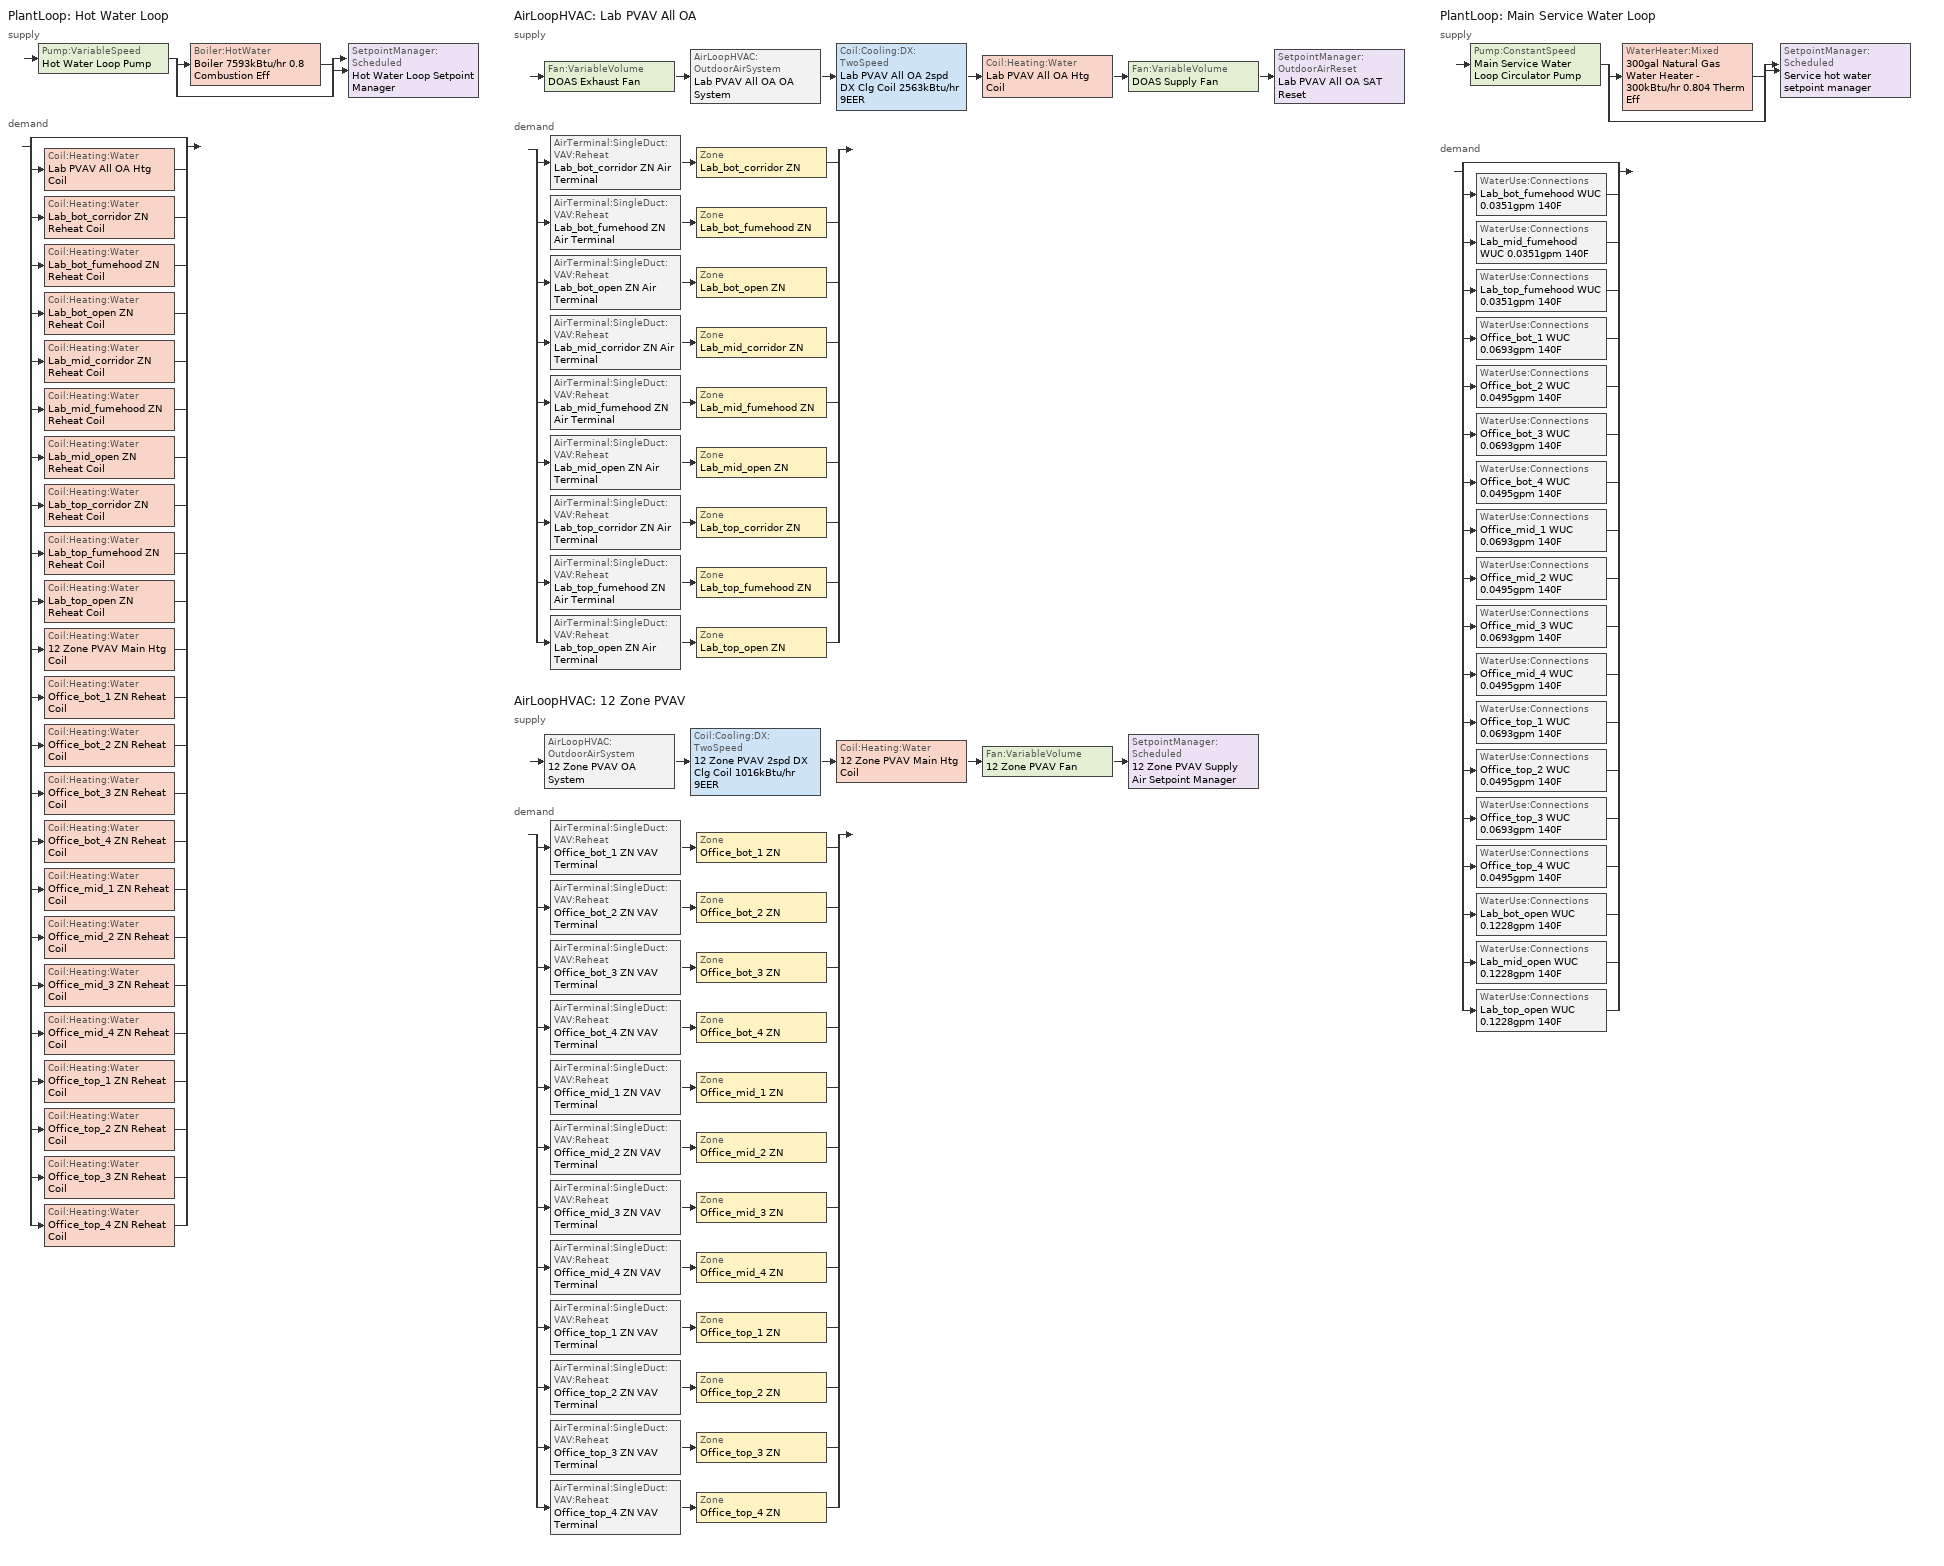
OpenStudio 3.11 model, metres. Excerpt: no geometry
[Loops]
PlantLoop 'Hot Water Loop'
 supply: Pump:VariableSpeed 'Hot Water Loop Pump' > split
  | Boiler:HotWater 'Boiler 7593kBtu/hr 0.8 Combustion Eff'
  | bypass
  join > SetpointManager:Scheduled 'Hot Water Loop Setpoint Manager'
 demand: split
  | bypass
  | Coil:Heating:Water 'Lab PVAV All OA Htg Coil'
  | Coil:Heating:Water 'Lab_bot_corridor ZN Reheat Coil'
  | Coil:Heating:Water 'Lab_bot_fumehood ZN Reheat Coil'
  | Coil:Heating:Water 'Lab_bot_open ZN Reheat Coil'
  | Coil:Heating:Water 'Lab_mid_corridor ZN Reheat Coil'
  | Coil:Heating:Water 'Lab_mid_fumehood ZN Reheat Coil'
  | Coil:Heating:Water 'Lab_mid_open ZN Reheat Coil'
  | Coil:Heating:Water 'Lab_top_corridor ZN Reheat Coil'
  | Coil:Heating:Water 'Lab_top_fumehood ZN Reheat Coil'
  | Coil:Heating:Water 'Lab_top_open ZN Reheat Coil'
  | Coil:Heating:Water '12 Zone PVAV Main Htg Coil'
  | Coil:Heating:Water 'Office_bot_1 ZN Reheat Coil'
  | Coil:Heating:Water 'Office_bot_2 ZN Reheat Coil'
  | Coil:Heating:Water 'Office_bot_3 ZN Reheat Coil'
  | Coil:Heating:Water 'Office_bot_4 ZN Reheat Coil'
  | Coil:Heating:Water 'Office_mid_1 ZN Reheat Coil'
  | Coil:Heating:Water 'Office_mid_2 ZN Reheat Coil'
  | Coil:Heating:Water 'Office_mid_3 ZN Reheat Coil'
  | Coil:Heating:Water 'Office_mid_4 ZN Reheat Coil'
  | Coil:Heating:Water 'Office_top_1 ZN Reheat Coil'
  | Coil:Heating:Water 'Office_top_2 ZN Reheat Coil'
  | Coil:Heating:Water 'Office_top_3 ZN Reheat Coil'
  | Coil:Heating:Water 'Office_top_4 ZN Reheat Coil'
AirLoopHVAC 'Lab PVAV All OA'
 supply: Fan:VariableVolume 'DOAS Exhaust Fan' > AirLoopHVAC:OutdoorAirSystem 'Lab PVAV All OA OA System' > Coil:Cooling:DX:TwoSpeed 'Lab PVAV All OA 2spd DX Clg Coil 2563kBtu/hr 9EER' > Coil:Heating:Water 'Lab PVAV All OA Htg Coil' > Fan:VariableVolume 'DOAS Supply Fan' > SetpointManager:OutdoorAirReset 'Lab PVAV All OA SAT Reset'
 demand: split
  | AirTerminal:SingleDuct:VAV:Reheat 'Lab_bot_corridor ZN Air Terminal' > Zone 'Lab_bot_corridor ZN'
  | AirTerminal:SingleDuct:VAV:Reheat 'Lab_bot_fumehood ZN Air Terminal' > Zone 'Lab_bot_fumehood ZN'
  | AirTerminal:SingleDuct:VAV:Reheat 'Lab_bot_open ZN Air Terminal' > Zone 'Lab_bot_open ZN'
  | AirTerminal:SingleDuct:VAV:Reheat 'Lab_mid_corridor ZN Air Terminal' > Zone 'Lab_mid_corridor ZN'
  | AirTerminal:SingleDuct:VAV:Reheat 'Lab_mid_fumehood ZN Air Terminal' > Zone 'Lab_mid_fumehood ZN'
  | AirTerminal:SingleDuct:VAV:Reheat 'Lab_mid_open ZN Air Terminal' > Zone 'Lab_mid_open ZN'
  | AirTerminal:SingleDuct:VAV:Reheat 'Lab_top_corridor ZN Air Terminal' > Zone 'Lab_top_corridor ZN'
  | AirTerminal:SingleDuct:VAV:Reheat 'Lab_top_fumehood ZN Air Terminal' > Zone 'Lab_top_fumehood ZN'
  | AirTerminal:SingleDuct:VAV:Reheat 'Lab_top_open ZN Air Terminal' > Zone 'Lab_top_open ZN'
AirLoopHVAC '12 Zone PVAV'
 supply: AirLoopHVAC:OutdoorAirSystem '12 Zone PVAV OA System' > Coil:Cooling:DX:TwoSpeed '12 Zone PVAV 2spd DX Clg Coil 1016kBtu/hr 9EER' > Coil:Heating:Water '12 Zone PVAV Main Htg Coil' > Fan:VariableVolume '12 Zone PVAV Fan' > SetpointManager:Scheduled '12 Zone PVAV Supply Air Setpoint Manager'
 demand: split
  | AirTerminal:SingleDuct:VAV:Reheat 'Office_bot_1 ZN VAV Terminal' > Zone 'Office_bot_1 ZN'
  | AirTerminal:SingleDuct:VAV:Reheat 'Office_bot_2 ZN VAV Terminal' > Zone 'Office_bot_2 ZN'
  | AirTerminal:SingleDuct:VAV:Reheat 'Office_bot_3 ZN VAV Terminal' > Zone 'Office_bot_3 ZN'
  | AirTerminal:SingleDuct:VAV:Reheat 'Office_bot_4 ZN VAV Terminal' > Zone 'Office_bot_4 ZN'
  | AirTerminal:SingleDuct:VAV:Reheat 'Office_mid_1 ZN VAV Terminal' > Zone 'Office_mid_1 ZN'
  | AirTerminal:SingleDuct:VAV:Reheat 'Office_mid_2 ZN VAV Terminal' > Zone 'Office_mid_2 ZN'
  | AirTerminal:SingleDuct:VAV:Reheat 'Office_mid_3 ZN VAV Terminal' > Zone 'Office_mid_3 ZN'
  | AirTerminal:SingleDuct:VAV:Reheat 'Office_mid_4 ZN VAV Terminal' > Zone 'Office_mid_4 ZN'
  | AirTerminal:SingleDuct:VAV:Reheat 'Office_top_1 ZN VAV Terminal' > Zone 'Office_top_1 ZN'
  | AirTerminal:SingleDuct:VAV:Reheat 'Office_top_2 ZN VAV Terminal' > Zone 'Office_top_2 ZN'
  | AirTerminal:SingleDuct:VAV:Reheat 'Office_top_3 ZN VAV Terminal' > Zone 'Office_top_3 ZN'
  | AirTerminal:SingleDuct:VAV:Reheat 'Office_top_4 ZN VAV Terminal' > Zone 'Office_top_4 ZN'
PlantLoop 'Main Service Water Loop'
 supply: Pump:ConstantSpeed 'Main Service Water Loop Circulator Pump' > split
  | WaterHeater:Mixed '300gal Natural Gas Water Heater - 300kBtu/hr 0.804 Therm Eff'
  | bypass
  join > SetpointManager:Scheduled 'Service hot water setpoint manager'
 demand: split
  | bypass
  | WaterUse:Connections 'Lab_bot_fumehood WUC 0.0351gpm 140F'
  | WaterUse:Connections 'Lab_mid_fumehood WUC 0.0351gpm 140F'
  | WaterUse:Connections 'Lab_top_fumehood WUC 0.0351gpm 140F'
  | WaterUse:Connections 'Office_bot_1 WUC 0.0693gpm 140F'
  | WaterUse:Connections 'Office_bot_2 WUC 0.0495gpm 140F'
  | WaterUse:Connections 'Office_bot_3 WUC 0.0693gpm 140F'
  | WaterUse:Connections 'Office_bot_4 WUC 0.0495gpm 140F'
  | WaterUse:Connections 'Office_mid_1 WUC 0.0693gpm 140F'
  | WaterUse:Connections 'Office_mid_2 WUC 0.0495gpm 140F'
  | WaterUse:Connections 'Office_mid_3 WUC 0.0693gpm 140F'
  | WaterUse:Connections 'Office_mid_4 WUC 0.0495gpm 140F'
  | WaterUse:Connections 'Office_top_1 WUC 0.0693gpm 140F'
  | WaterUse:Connections 'Office_top_2 WUC 0.0495gpm 140F'
  | WaterUse:Connections 'Office_top_3 WUC 0.0693gpm 140F'
  | WaterUse:Connections 'Office_top_4 WUC 0.0495gpm 140F'
  | WaterUse:Connections 'Lab_bot_open WUC 0.1228gpm 140F'
  | WaterUse:Connections 'Lab_mid_open WUC 0.1228gpm 140F'
  | WaterUse:Connections 'Lab_top_open WUC 0.1228gpm 140F'
[Sizing:Zone] Zone Cooling Design Supply Air Temperature Input Method=SupplyAirTemperature; Zone Cooling Design Supply Air Temperature Difference {deltaC}=11.11; Zone Heating Design Supply Air Temperature Input Method=SupplyAirTemperature; Zone Heating Design Supply Air Temperature Difference {deltaC}=11.11; Zone Cooling Design Supply Air Humidity Ratio {kg-H2O/kg-air}=0.0085; Zone Heating Design Supply Air Humidity Ratio {kg-H2O/kg-air}=0.008; Cooling Design Air Flow Method=DesignDay; Heating Design Air Flow Method=DesignDay; Heating Maximum Air Flow Fraction=1; Zone Load Sizing Method=Sensible Load Only No Latent Load; Zone Latent Cooling Design Supply Air Humidity Ratio Input Method=HumidityRatioDifference; Zone Cooling Design Supply Air Humidity Ratio Difference {kgWater/kgDryAir}=0.005; Zone Latent Heating Design Supply Air Humidity Ratio Input Method=HumidityRatioDifference; Zone Humidification Design Supply Air Humidity Ratio Difference {kgWater/kgDryAir}=0.005; Design Minimum Zone Ventilation Efficiency=0.6; Sizing Option=Coincident; Heating Coil Sizing Method=None; Maximum Heating Capacity To Cooling Load Sizing Ratio {W/W}=1
Name | Zone Cooling Design Supply Air Temperature {C} | Zone Heating Design Supply Air Temperature {C} | Account for Dedicated Outdoor Air System | Dedicated Outdoor Air System Control Strategy | Dedicated Outdoor Air Low Setpoint Temperature for Design {C} | Dedicated Outdoor Air High Setpoint Temperature for Design {C}
Lab_bot_corridor ZN; Lab_bot_fumehood ZN; Lab_bot_open ZN; Lab_mid_corridor ZN; Lab_mid_fumehood ZN; Lab_mid_open ZN; Lab_top_corridor ZN; Lab_top_fumehood ZN; Lab_top_open ZN | 14 | 40 | Yes | ColdSupplyAir | 12.7778 | 15.5556
Office_bot_1 ZN; Office_bot_2 ZN; Office_bot_3 ZN; Office_bot_4 ZN; Office_mid_1 ZN; Office_mid_2 ZN; Office_mid_3 ZN; Office_mid_4 ZN; Office_top_1 ZN; Office_top_2 ZN; Office_top_3 ZN; Office_top_4 ZN | 12.7778 | 50 | No | NeutralSupplyAir | autosize | autosize
[Zone equipment]
Lab_bot_corridor ZN: Lab_bot_corridor ZN Air Terminal
Lab_bot_fumehood ZN: Lab_bot_fumehood ZN Air Terminal, Lab_bot_fumehood ZN Exhaust Fan
Lab_bot_open ZN: Lab_bot_open ZN Air Terminal
Lab_mid_corridor ZN: Lab_mid_corridor ZN Air Terminal
Lab_mid_fumehood ZN: Lab_mid_fumehood ZN Air Terminal, Lab_mid_fumehood ZN Exhaust Fan
Lab_mid_open ZN: Lab_mid_open ZN Air Terminal
Lab_top_corridor ZN: Lab_top_corridor ZN Air Terminal
Lab_top_fumehood ZN: Lab_top_fumehood ZN Air Terminal, Lab_top_fumehood ZN Exhaust Fan
Lab_top_open ZN: Lab_top_open ZN Air Terminal
Office_bot_1 ZN: Office_bot_1 ZN VAV Terminal
Office_bot_2 ZN: Office_bot_2 ZN VAV Terminal
Office_bot_3 ZN: Office_bot_3 ZN VAV Terminal
Office_bot_4 ZN: Office_bot_4 ZN VAV Terminal
Office_mid_1 ZN: Office_mid_1 ZN VAV Terminal
Office_mid_2 ZN: Office_mid_2 ZN VAV Terminal
Office_mid_3 ZN: Office_mid_3 ZN VAV Terminal
Office_mid_4 ZN: Office_mid_4 ZN VAV Terminal
Office_top_1 ZN: Office_top_1 ZN VAV Terminal
Office_top_2 ZN: Office_top_2 ZN VAV Terminal
Office_top_3 ZN: Office_top_3 ZN VAV Terminal
Office_top_4 ZN: Office_top_4 ZN VAV Terminal
[PlantLoop] Glycol Concentration=0; Plant Loop Volume {m3}=Autocalculate; Load Distribution Scheme=Optimal
Name | Fluid Type | Minimum Loop Temperature {C} | Maximum Loop Temperature {C}
Hot Water Loop | Water | 10
Main Service Water Loop |  | 51.6667 | 60
[Sizing:Plant] Loop Type=Heating; Sizing Option=NonCoincident; Zone Timesteps in Averaging Window=1; Coincident Sizing Factor Mode=None
Name | Design Loop Exit Temperature {C} | Loop Design Temperature Difference {deltaC}
Hot Water Loop | 82.2222 | 11.1111
Main Service Water Loop | 60 | 5
[SetpointManager:Scheduled] Control Variable=Temperature
Name | Schedule | Setpoint Node or NodeList
Hot Water Loop Setpoint Manager | Hot Water Loop Temp - 180F | Hot Water Loop Supply Outlet Node
12 Zone PVAV Supply Air Setpoint Manager | Supply Air Temp - 55.0F | 12 Zone PVAV Supply Outlet Node
Service hot water setpoint manager | Service Water Loop Temp - 140F | Main Service Water Loop Supply Outlet Node
[Pump:VariableSpeed]
Hot Water Loop Pump: Rated Pump Head {Pa}=179344; Motor Efficiency=0.91; Coefficient 1 of the Part Load Performance Curve=0; Coefficient 2 of the Part Load Performance Curve=3.2485; Coefficient 3 of the Part Load Performance Curve=-4.7443; Coefficient 4 of the Part Load Performance Curve=2.5294; Pump Control Type=Intermittent; Skin Loss Radiative Fraction=0.5; Design Power Sizing Method=PowerPerFlowPerPressure; Design Electric Power per Unit Flow Rate {W/(m3/s)}=348701.1; Design Shaft Power per Unit Flow Rate per Unit Head {W-s/m3-Pa}=1.28205; Design Minimum Flow Rate Fraction=0
[Boiler:HotWater]
Boiler 7593kBtu/hr 0.8 Combustion Eff: Fuel Type=NaturalGas; Nominal Thermal Efficiency=0.793; Efficiency Curve Temperature Evaluation Variable=LeavingBoiler; Normalized Boiler Efficiency Curve=Boiler with No Minimum Turndown; Minimum Part Load Ratio=0; Maximum Part Load Ratio=1.2; Optimum Part Load Ratio=1; Water Outlet Upper Temperature Limit {C}=95; Boiler Flow Mode=LeavingSetpointModulated; On Cycle Parasitic Electric Load {W}=0; Off Cycle Parasitic Fuel Load {W}=0; Sizing Factor=1
[AirLoopHVAC] Design Supply Air Flow Rate {m3/s}=autosize; Design Return Air Flow Fraction of Supply Air Flow=1
Name | Availability Schedule
Lab PVAV All OA | Lab_HVACOperationSchd
12 Zone PVAV | OfficeMedium HVACOperationSchd
[Sizing:System] Type of Load to Size On=Sensible; Preheat Design Humidity Ratio {kg-H2O/kg-Air}=0.008; Precool Design Humidity Ratio {kg-H2O/kg-Air}=0.008; Central Cooling Design Supply Air Temperature {C}=12.7778; Sizing Option=Coincident; Central Cooling Design Supply Air Humidity Ratio {kg-H2O/kg-Air}=0.0085; System Outdoor Air Method=ZoneSum; Zone Maximum Outdoor Air Fraction=1; Cooling Supply Air Flow Rate Per Floor Area {m3/s-m2}=0.00996765; Cooling Fraction of Autosized Cooling Supply Air Flow Rate=1; Cooling Supply Air Flow Rate Per Unit Cooling Capacity {m3/s-W}=3.94755e-05; Heating Supply Air Flow Rate Per Floor Area {m3/s-m2}=0.00996765; Heating Fraction of Autosized Heating Supply Air Flow Rate=1; Heating Fraction of Autosized Cooling Supply Air Flow Rate=1; Heating Supply Air Flow Rate Per Unit Heating Capacity {m3/s-W}=3.15882e-05; Cooling Design Capacity Method=CoolingDesignCapacity; Cooling Design Capacity {W}=autosize; Cooling Design Capacity Per Floor Area {W/m2}=234.7; Fraction of Autosized Cooling Design Capacity=1; Heating Design Capacity Method=HeatingDesignCapacity; Heating Design Capacity {W}=autosize; Heating Design Capacity Per Floor Area {W/m2}=157; Fraction of Autosized Heating Design Capacity=1; Central Cooling Capacity Control Method=OnOff; Occupant Diversity=autosize; Heating Coil Sizing Method=None; Maximum Heating Capacity To Cooling Capacity Sizing Ratio {W/W}=1
Name | Design Outdoor Air Flow Rate {m3/s} | Central Heating Maximum System Air Flow Ratio | Preheat Design Temperature {C} | Precool Design Temperature {C} | Central Heating Design Supply Air Temperature {C} | 100% Outdoor Air in Cooling | 100% Outdoor Air in Heating | Central Heating Design Supply Air Humidity Ratio {kg-H2O/kg-Air} | Cooling Design Air Flow Method | Heating Design Air Flow Method
Lab PVAV All OA | 46.0149 | 1 | 7 | 12.8 | 15.5556 | Yes | Yes
12 Zone PVAV | 3.71659 | 0.3 | 7.22222 | 12.7778 | 12.7778 | No | No | 0.008 | DesignDay | DesignDay
[Fan:VariableVolume] Availability Schedule=Always On Discrete; Pressure Rise {Pa}=1389.92; Maximum Flow Rate {m3/s}=Autosize; Fan Power Minimum Flow Rate Input Method=Fraction; Fan Power Minimum Flow Fraction=0.1; Fan Power Minimum Air Flow Rate {m3/s}=0; Motor In Airstream Fraction=1; Fan Power Coefficient 1=0.0407599; Fan Power Coefficient 2=0.088045; Fan Power Coefficient 3=-0.0729261; Fan Power Coefficient 4=0.94374; Fan Power Coefficient 5=0
Name | Fan Total Efficiency | Motor Efficiency
DOAS Supply Fan; DOAS Exhaust Fan | 0.61425 | 0.945
12 Zone PVAV Fan | 0.6045 | 0.93
[Coil:Heating:Water] Availability Schedule=Always On Discrete; Rated Inlet Water Temperature {C}=82.2222; Rated Outlet Water Temperature {C}=71.1111
Name | Rated Inlet Air Temperature {C} | Rated Outlet Air Temperature {C}
Lab PVAV All OA Htg Coil; Lab_bot_corridor ZN Reheat Coil; Lab_bot_fumehood ZN Reheat Coil; Lab_bot_open ZN Reheat Coil; Lab_mid_corridor ZN Reheat Coil; Lab_mid_fumehood ZN Reheat Coil; Lab_mid_open ZN Reheat Coil; Lab_top_corridor ZN Reheat Coil; Lab_top_fumehood ZN Reheat Coil; Lab_top_open ZN Reheat Coil | 16.6 | 32.2
12 Zone PVAV Main Htg Coil | 7.22222 | 12.7778
Office_bot_1 ZN Reheat Coil; Office_bot_2 ZN Reheat Coil; Office_bot_3 ZN Reheat Coil; Office_bot_4 ZN Reheat Coil; Office_mid_1 ZN Reheat Coil; Office_mid_2 ZN Reheat Coil; Office_mid_3 ZN Reheat Coil; Office_mid_4 ZN Reheat Coil; Office_top_1 ZN Reheat Coil; Office_top_2 ZN Reheat Coil; Office_top_3 ZN Reheat Coil; Office_top_4 ZN Reheat Coil | 12.7778 | 50
[Controller:WaterCoil] Action=Normal; Minimum Actuated Flow {m3/s}=0
Name | Water Coil | Controller Convergence Tolerance {deltaC}
Lab PVAV All OA Htg Coil Controller | Lab PVAV All OA Htg Coil | 0.0001
Lab_bot_corridor ZN Reheat Coil Controller | Lab_bot_corridor ZN Reheat Coil | 0.1
Lab_bot_fumehood ZN Reheat Coil Controller | Lab_bot_fumehood ZN Reheat Coil | 0.1
Lab_bot_open ZN Reheat Coil Controller | Lab_bot_open ZN Reheat Coil | 0.1
Lab_mid_corridor ZN Reheat Coil Controller | Lab_mid_corridor ZN Reheat Coil | 0.1
Lab_mid_fumehood ZN Reheat Coil Controller | Lab_mid_fumehood ZN Reheat Coil | 0.1
Lab_mid_open ZN Reheat Coil Controller | Lab_mid_open ZN Reheat Coil | 0.1
Lab_top_corridor ZN Reheat Coil Controller | Lab_top_corridor ZN Reheat Coil | 0.1
Lab_top_fumehood ZN Reheat Coil Controller | Lab_top_fumehood ZN Reheat Coil | 0.1
Lab_top_open ZN Reheat Coil Controller | Lab_top_open ZN Reheat Coil | 0.1
12 Zone PVAV Main Htg Coil Controller | 12 Zone PVAV Main Htg Coil | 0.1
Office_bot_1 ZN Reheat Coil Controller | Office_bot_1 ZN Reheat Coil | 0.1
Office_bot_2 ZN Reheat Coil Controller | Office_bot_2 ZN Reheat Coil | 0.1
Office_bot_3 ZN Reheat Coil Controller | Office_bot_3 ZN Reheat Coil | 0.1
Office_bot_4 ZN Reheat Coil Controller | Office_bot_4 ZN Reheat Coil | 0.1
Office_mid_1 ZN Reheat Coil Controller | Office_mid_1 ZN Reheat Coil | 0.1
Office_mid_2 ZN Reheat Coil Controller | Office_mid_2 ZN Reheat Coil | 0.1
Office_mid_3 ZN Reheat Coil Controller | Office_mid_3 ZN Reheat Coil | 0.1
Office_mid_4 ZN Reheat Coil Controller | Office_mid_4 ZN Reheat Coil | 0.1
Office_top_1 ZN Reheat Coil Controller | Office_top_1 ZN Reheat Coil | 0.1
Office_top_2 ZN Reheat Coil Controller | Office_top_2 ZN Reheat Coil | 0.1
Office_top_3 ZN Reheat Coil Controller | Office_top_3 ZN Reheat Coil | 0.1
Office_top_4 ZN Reheat Coil Controller | Office_top_4 ZN Reheat Coil | 0.1
[Coil:Cooling:DX:TwoSpeed] Availability Schedule=Always On Discrete; Rated High Speed Total Cooling Capacity {W}=Autosize; Rated High Speed Sensible Heat Ratio=Autosize; Rated High Speed COP {W/W}=3.13368; Rated High Speed Air Flow Rate {m3/s}=Autosize; Rated High Speed Evaporator Fan Power Per Volume Flow Rate 2017 {W/(m3/s)}=773.3; Rated High Speed Evaporator Fan Power Per Volume Flow Rate 2023 {W/(m3/s)}=934.4; Unit Internal Static Air Pressure {Pa}=773.3; Total Cooling Capacity Function of Temperature Curve=CoilClgDXQRatio_fTwbToadbSI; Total Cooling Capacity Function of Flow Fraction Curve=CoilClgDXSnglQRatio_fCFMRatio; Energy Input Ratio Function of Temperature Curve=CoilClgDXEIRRatio_fTwbToadbSI; Energy Input Ratio Function of Flow Fraction Curve=CoilClgDXSnglEIRRatio_fCFMRatio; Part Load Fraction Correlation Curve=CoilClgDXEIRRatio_fQFrac; Rated Low Speed Total Cooling Capacity {W}=Autosize; Rated Low Speed Sensible Heat Ratio=0.69; Rated Low Speed COP {W/W}=3.13368; Rated Low Speed Air Flow Rate {m3/s}=Autosize; Rated Low Speed Evaporator Fan Power Per Volume Flow Rate 2017 {W/(m3/s)}=773.3; Rated Low Speed Evaporator Fan Power Per Volume Flow Rate 2023 {W/(m3/s)}=934.4; Low Speed Total Cooling Capacity Function of Temperature Curve=CoilClgDXQRatio_fTwbToadbSI; Low Speed Energy Input Ratio Function of Temperature Curve=CoilClgDXEIRRatio_fTwbToadbSI; Condenser Type=AirCooled; Minimum Outdoor Dry-Bulb Temperature for Compressor Operation {C}=-25; High Speed Evaporative Condenser Effectiveness=0.9; High Speed Evaporative Condenser Air Flow Rate {m3/s}=Autosize; High Speed Evaporative Condenser Pump Rated Power Consumption {W}=Autosize; Low Speed Evaporative Condenser Effectiveness=0.9; Low Speed Evaporative Condenser Air Flow Rate {m3/s}=Autosize; Low Speed Evaporative Condenser Pump Rated Power Consumption {W}=Autosize; Basin Heater Capacity {W/K}=0; Basin Heater Setpoint Temperature {C}=2
Lab PVAV All OA 2spd DX Clg Coil 2563kBtu/hr 9EER; 12 Zone PVAV 2spd DX Clg Coil 1016kBtu/hr 9EER
[Controller:OutdoorAir] Minimum Outdoor Air Flow Rate {m3/s}=autosize; Maximum Outdoor Air Flow Rate {m3/s}=Autosize; Economizer Control Type=FixedDryBulb; Economizer Control Action Type=ModulateFlow; Economizer Maximum Limit Dry-Bulb Temperature {C}=21.1111; Lockout Type=LockoutWithCompressor; Minimum Limit Type=FixedMinimum; High Humidity Control=No; High Humidity Outdoor Air Flow Ratio=1; Control High Indoor Humidity Based on Outdoor Humidity Ratio=Yes; Heat Recovery Bypass Control Type=BypassWhenWithinEconomizerLimits; Economizer Operation Staging=InterlockedWithMechanicalCooling
Name | Minimum Outdoor Air Schedule | Minimum Fraction of Outdoor Air Schedule | Controller Mechanical Ventilation
Lab PVAV All OA Outdoor Air Controller | Lab_MinOA_MotorizedDamper_Sched | Always On Discrete | Lab PVAV All OA Mechanical Ventilation Controller
12 Zone PVAV OA Controller | OfficeMedium MinOA_MotorizedDamper_Sched |  | 12 Zone PVAV Mechanical Ventilation Controller
[Controller:MechanicalVentilation] Availability Schedule=Always On Discrete; System Outdoor Air Method=ZoneSum
Lab PVAV All OA Mechanical Ventilation Controller; 12 Zone PVAV Mechanical Ventilation Controller
[AirLoopHVAC:OutdoorAirSystem]
Name | Controller
Lab PVAV All OA OA System | Lab PVAV All OA Outdoor Air Controller
12 Zone PVAV OA System | 12 Zone PVAV OA Controller
[SetpointManager:OutdoorAirReset]
Lab PVAV All OA SAT Reset: Control Variable=Temperature; Setpoint at Outdoor Low Temperature {C}=15.5556; Outdoor Low Temperature {C}=12.7778; Setpoint at Outdoor High Temperature {C}=12.7778; Outdoor High Temperature {C}=21.1111; Setpoint Node or NodeList=Lab PVAV All OA Supply Outlet Node
[AirTerminal:SingleDuct:VAV:Reheat] Availability Schedule=Always On Discrete; Maximum Air Flow Rate {m3/s}=AutoSize; Zone Minimum Air Flow Input Method=Constant; Fixed Minimum Air Flow Rate {m3/s}=0; Maximum Hot Water or Steam Flow Rate {m3/s}=AutoSize; Minimum Hot Water or Steam Flow Rate {m3/s}=0; Convergence Tolerance=0.001; Damper Heating Action=Normal; Maximum Flow per Zone Floor Area During Reheat {m3/s-m2}=AutoSize; Maximum Flow Fraction During Reheat=AutoSize
Name | Constant Minimum Air Flow Fraction | Reheat Coil | Maximum Reheat Air Temperature {C} | Control For Outdoor Air
Lab_bot_corridor ZN Air Terminal | 1 | Lab_bot_corridor ZN Reheat Coil | 35 | Yes
Lab_bot_fumehood ZN Air Terminal | 1 | Lab_bot_fumehood ZN Reheat Coil | 35 | Yes
Lab_bot_open ZN Air Terminal | 1 | Lab_bot_open ZN Reheat Coil | 35 | Yes
Lab_mid_corridor ZN Air Terminal | 1 | Lab_mid_corridor ZN Reheat Coil | 35 | Yes
Lab_mid_fumehood ZN Air Terminal | 1 | Lab_mid_fumehood ZN Reheat Coil | 35 | Yes
Lab_mid_open ZN Air Terminal | 1 | Lab_mid_open ZN Reheat Coil | 35 | Yes
Lab_top_corridor ZN Air Terminal | 1 | Lab_top_corridor ZN Reheat Coil | 35 | Yes
Lab_top_fumehood ZN Air Terminal | 1 | Lab_top_fumehood ZN Reheat Coil | 35 | Yes
Lab_top_open ZN Air Terminal | 1 | Lab_top_open ZN Reheat Coil | 35 | Yes
Office_bot_1 ZN VAV Terminal | 0.341024 | Office_bot_1 ZN Reheat Coil | 50 | No
Office_bot_2 ZN VAV Terminal | 0.3 | Office_bot_2 ZN Reheat Coil | 50 | No
Office_bot_3 ZN VAV Terminal | 0.3 | Office_bot_3 ZN Reheat Coil | 50 | No
Office_bot_4 ZN VAV Terminal | 0.3 | Office_bot_4 ZN Reheat Coil | 50 | No
Office_mid_1 ZN VAV Terminal | 0.305334 | Office_mid_1 ZN Reheat Coil | 50 | No
Office_mid_2 ZN VAV Terminal | 0.3 | Office_mid_2 ZN Reheat Coil | 50 | No
Office_mid_3 ZN VAV Terminal | 0.3 | Office_mid_3 ZN Reheat Coil | 50 | No
Office_mid_4 ZN VAV Terminal | 0.3 | Office_mid_4 ZN Reheat Coil | 50 | No
Office_top_1 ZN VAV Terminal | 0.3 | Office_top_1 ZN Reheat Coil | 50 | No
Office_top_2 ZN VAV Terminal | 0.3 | Office_top_2 ZN Reheat Coil | 50 | No
Office_top_3 ZN VAV Terminal | 0.3 | Office_top_3 ZN Reheat Coil | 50 | No
Office_top_4 ZN VAV Terminal | 0.3 | Office_top_4 ZN Reheat Coil | 50 | No
[Fan:ZoneExhaust] Availability Schedule=Always On Discrete; Fan Total Efficiency=0.389162; Pressure Rise {Pa}=124.544; Maximum Flow Rate {m3/s}=3.53961; Flow Fraction Schedule=Lab_FumeHood_Sch; System Availability Manager Coupling Mode=Decoupled
Lab_top_fumehood ZN Exhaust Fan; Lab_mid_fumehood ZN Exhaust Fan; Lab_bot_fumehood ZN Exhaust Fan
[Pump:ConstantSpeed]
Main Service Water Loop Circulator Pump: Rated Flow Rate {m3/s}=autosize; Rated Pump Head {Pa}=29891; Rated Power Consumption {W}=autosize; Motor Efficiency=0.528571; Fraction of Motor Inefficiencies to Fluid Stream=0; Pump Control Type=Intermittent; Design Power Sizing Method=PowerPerFlowPerPressure; Design Electric Power per Unit Flow Rate {W/(m3/s)}=348701.1; Design Shaft Power per Unit Flow Rate per Unit Head {W-s/m3-Pa}=1.28205
[WaterHeater:Mixed]
300gal Natural Gas Water Heater - 300kBtu/hr 0.804 Therm Eff: Tank Volume {m3}=1.13562; Setpoint Temperature Schedule=Service Water Loop Temp - 140F; Deadband Temperature Difference {deltaC}=2; Maximum Temperature Limit {C}=60; Heater Control Type=Cycle; Heater Maximum Capacity {W}=87921.3; Heater Fuel Type=NaturalGas; Heater Thermal Efficiency=0.803984; Off Cycle Parasitic Fuel Consumption Rate {W}=2109.43; Off Cycle Parasitic Fuel Type=NaturalGas; Off Cycle Parasitic Heat Fraction to Tank=0; On Cycle Parasitic Fuel Consumption Rate {W}=2109.43; On Cycle Parasitic Fuel Type=NaturalGas; On Cycle Parasitic Heat Fraction to Tank=0; Ambient Temperature Indicator=Schedule; Ambient Temperature Schedule=Water Heater Ambient Temp Schedule 71.6F; Off Cycle Loss Coefficient to Ambient Temperature {W/K}=11.2595; On Cycle Loss Coefficient to Ambient Temperature {W/K}=11.2595; Use Side Effectiveness=1; Source Side Effectiveness=1; Use Side Design Flow Rate {m3/s}=autosize; Source Side Design Flow Rate {m3/s}=autosize; Indirect Water Heating Recovery Time {hr}=1.5; Source Side Flow Control Mode=IndirectHeatPrimarySetpoint
[WaterHeater:Sizing]
300gal Natural Gas Water Heater - 300kBtu/hr 0.804 Therm Eff: Design Mode=PeakDraw; Time Storage Can Meet Peak Draw {hr}=0.538503; Time for Tank Recovery {hr}=0.5; Nominal Tank Volume for Autosizing Plant Connections {m3}=1
[WaterUse:Equipment:Definition] Target Temperature Schedule=Mixed Water At Faucet Temp - 140F; Sensible Fraction Schedule=Fraction Sensible - 0.2; Latent Fraction Schedule=Fraction Latent - 0.05
Name | Peak Flow Rate {m3/s}
Lab_bot_fumehood 0.0351gpm 140F; Lab_mid_fumehood 0.0351gpm 140F; Lab_top_fumehood 0.0351gpm 140F | 2.21369e-06
Office_bot_1 0.0693gpm 140F; Office_bot_3 0.0693gpm 140F; Office_mid_1 0.0693gpm 140F; Office_mid_3 0.0693gpm 140F; Office_top_1 0.0693gpm 140F; Office_top_3 0.0693gpm 140F | 4.37489e-06
Office_bot_2 0.0495gpm 140F; Office_bot_4 0.0495gpm 140F; Office_mid_2 0.0495gpm 140F; Office_mid_4 0.0495gpm 140F; Office_top_2 0.0495gpm 140F; Office_top_4 0.0495gpm 140F | 3.12492e-06
Lab_bot_open 0.1228gpm 140F; Lab_mid_open 0.1228gpm 140F; Lab_top_open 0.1228gpm 140F | 7.74791e-06
[WaterUse:Equipment]
Name | Water Use Equipment Definition | Flow Rate Fraction Schedule
Lab_bot_fumehood Service Water Use 0.0351gpm 140F | Lab_bot_fumehood 0.0351gpm 140F | Lab_BLDG_SWH_SCH
Lab_mid_fumehood Service Water Use 0.0351gpm 140F | Lab_mid_fumehood 0.0351gpm 140F | Lab_BLDG_SWH_SCH
Lab_top_fumehood Service Water Use 0.0351gpm 140F | Lab_top_fumehood 0.0351gpm 140F | Lab_BLDG_SWH_SCH
Office_bot_1 Service Water Use 0.0693gpm 140F | Office_bot_1 0.0693gpm 140F | OfficeMedium BLDG_SWH_SCH
Office_bot_2 Service Water Use 0.0495gpm 140F | Office_bot_2 0.0495gpm 140F | OfficeMedium BLDG_SWH_SCH
Office_bot_3 Service Water Use 0.0693gpm 140F | Office_bot_3 0.0693gpm 140F | OfficeMedium BLDG_SWH_SCH
Office_bot_4 Service Water Use 0.0495gpm 140F | Office_bot_4 0.0495gpm 140F | OfficeMedium BLDG_SWH_SCH
Office_mid_1 Service Water Use 0.0693gpm 140F | Office_mid_1 0.0693gpm 140F | OfficeMedium BLDG_SWH_SCH
Office_mid_2 Service Water Use 0.0495gpm 140F | Office_mid_2 0.0495gpm 140F | OfficeMedium BLDG_SWH_SCH
Office_mid_3 Service Water Use 0.0693gpm 140F | Office_mid_3 0.0693gpm 140F | OfficeMedium BLDG_SWH_SCH
Office_mid_4 Service Water Use 0.0495gpm 140F | Office_mid_4 0.0495gpm 140F | OfficeMedium BLDG_SWH_SCH
Office_top_1 Service Water Use 0.0693gpm 140F | Office_top_1 0.0693gpm 140F | OfficeMedium BLDG_SWH_SCH
Office_top_2 Service Water Use 0.0495gpm 140F | Office_top_2 0.0495gpm 140F | OfficeMedium BLDG_SWH_SCH
Office_top_3 Service Water Use 0.0693gpm 140F | Office_top_3 0.0693gpm 140F | OfficeMedium BLDG_SWH_SCH
Office_top_4 Service Water Use 0.0495gpm 140F | Office_top_4 0.0495gpm 140F | OfficeMedium BLDG_SWH_SCH
Lab_bot_open Service Water Use 0.1228gpm 140F | Lab_bot_open 0.1228gpm 140F | Lab_BLDG_SWH_SCH
Lab_mid_open Service Water Use 0.1228gpm 140F | Lab_mid_open 0.1228gpm 140F | Lab_BLDG_SWH_SCH
Lab_top_open Service Water Use 0.1228gpm 140F | Lab_top_open 0.1228gpm 140F | Lab_BLDG_SWH_SCH
[WaterUse:Connections] Drain Water Heat Exchanger Type=None; Drain Water Heat Exchanger Destination=Plant
Name | Water Use Equipment Name 1
Lab_bot_fumehood WUC 0.0351gpm 140F | Lab_bot_fumehood Service Water Use 0.0351gpm 140F
Lab_mid_fumehood WUC 0.0351gpm 140F | Lab_mid_fumehood Service Water Use 0.0351gpm 140F
Lab_top_fumehood WUC 0.0351gpm 140F | Lab_top_fumehood Service Water Use 0.0351gpm 140F
Office_bot_1 WUC 0.0693gpm 140F | Office_bot_1 Service Water Use 0.0693gpm 140F
Office_bot_2 WUC 0.0495gpm 140F | Office_bot_2 Service Water Use 0.0495gpm 140F
Office_bot_3 WUC 0.0693gpm 140F | Office_bot_3 Service Water Use 0.0693gpm 140F
Office_bot_4 WUC 0.0495gpm 140F | Office_bot_4 Service Water Use 0.0495gpm 140F
Office_mid_1 WUC 0.0693gpm 140F | Office_mid_1 Service Water Use 0.0693gpm 140F
Office_mid_2 WUC 0.0495gpm 140F | Office_mid_2 Service Water Use 0.0495gpm 140F
Office_mid_3 WUC 0.0693gpm 140F | Office_mid_3 Service Water Use 0.0693gpm 140F
Office_mid_4 WUC 0.0495gpm 140F | Office_mid_4 Service Water Use 0.0495gpm 140F
Office_top_1 WUC 0.0693gpm 140F | Office_top_1 Service Water Use 0.0693gpm 140F
Office_top_2 WUC 0.0495gpm 140F | Office_top_2 Service Water Use 0.0495gpm 140F
Office_top_3 WUC 0.0693gpm 140F | Office_top_3 Service Water Use 0.0693gpm 140F
Office_top_4 WUC 0.0495gpm 140F | Office_top_4 Service Water Use 0.0495gpm 140F
Lab_bot_open WUC 0.1228gpm 140F | Lab_bot_open Service Water Use 0.1228gpm 140F
Lab_mid_open WUC 0.1228gpm 140F | Lab_mid_open Service Water Use 0.1228gpm 140F
Lab_top_open WUC 0.1228gpm 140F | Lab_top_open Service Water Use 0.1228gpm 140F
[Schedule:Constant]
Always On Discrete: Value=1
[Schedule:Day]
Hot Water Loop Temp - 180F Default: 24, 0, 82.2222
Lab_HVACOperationSchd Default; Lab_HVACOperationSchd Winter Design Day; Lab_HVACOperationSchd Summer Design Day; Lab_MinOA_MotorizedDamper_Sched Default; Lab_MinOA_MotorizedDamper_Sched Winter Design Day; Lab_MinOA_MotorizedDamper_Sched Summer Design Day: No, 24, 0, 1
OfficeMedium HVACOperationSchd Default; OfficeMedium MinOA_MotorizedDamper_Sched Default: No, 24, 0, 0
OfficeMedium HVACOperationSchd Summer Design Day; OfficeMedium HVACOperationSchd SmrDsn|Wkdy Day: No, 6, 0, 0, 22, 0, 1, 24, 0, 0
OfficeMedium HVACOperationSchd Winter Design Day; OfficeMedium HVACOperationSchd WntrDsn|Sat Day: No, 6, 0, 0, 18, 0, 1, 24, 0, 0
OfficeMedium MinOA_MotorizedDamper_Sched Summer Design Day; OfficeMedium MinOA_MotorizedDamper_Sched SmrDsn|Wkdy Day: No, 7, 0, 0, 22, 0, 1, 24, 0, 0
OfficeMedium MinOA_MotorizedDamper_Sched Winter Design Day; OfficeMedium MinOA_MotorizedDamper_Sched WntrDsn|Sat Day: No, 7, 0, 0, 18, 0, 1, 24, 0, 0
Supply Air Temp - 55.0F Default: 24, 0, 12.7778
Lab_FumeHood_Sch Default: No, 7, 0, 0.53, 9, 0, 0.55, 13, 0, 0.65, 18, 0, 0.55, 24, 0, 0.53
Lab_FumeHood_Sch Winter Design Day; Lab_FumeHood_Sch Summer Design Day; Lab_FumeHood_Sch Wkdy|SmrDsn|WntrDsn Day: No, 7, 0, 0.53, 8, 0, 0.55, 9, 0, 0.6, 12, 0, 0.98, 13, 0, 0.73, 17, 0, 0.98, 18, 0, 0.65, 20, 0, 0.55, 24, 0, 0.53
Service Water Loop Temp - 140F Default; Mixed Water At Faucet Temp - 140F Default: 24, 0, 60
Water Heater Ambient Temp Schedule 71.6F Default: 24, 0, 22
Lab_BLDG_SWH_SCH Default; Lab_BLDG_SWH_SCH Winter Design Day: No, 6, 0, 0.05, 7, 0, 0.07, 8, 0, 0.11, 9, 0, 0.15, 10, 0, 0.21, 11, 0, 0.19, 12, 0, 0.23, 13, 0, 0.2, 14, 0, 0.19, 15, 0, 0.15, 16, 0, 0.13, 17, 0, 0.14, 19, 0, 0.07, 24, 0, 0.05
Lab_BLDG_SWH_SCH Summer Design Day; Lab_BLDG_SWH_SCH Wkdy|SmrDsn Day: No, 6, 0, 0.05, 7, 0, 0.07, 8, 0, 0.19, 9, 0, 0.35, 10, 0, 0.38, 11, 0, 0.39, 12, 0, 0.47, 13, 0, 0.57, 14, 0, 0.54, 15, 0, 0.34, 16, 0, 0.33, 17, 0, 0.44, 18, 0, 0.26, 19, 0, 0.21, 20, 0, 0.15, 21, 0, 0.17, 22, 0, 0.08, 24, 0, 0.05
Fraction Sensible - 0.2 Default: 24, 0, 0.2
Fraction Latent - 0.05 Default: 24, 0, 0.05
OfficeMedium BLDG_SWH_SCH Default: No, 6, 0, 0, 11, 0, 0.04, 13, 0, 0.06, 14, 0, 0.09, 15, 0, 0.06, 18, 0, 0.04, 24, 0, 0
OfficeMedium BLDG_SWH_SCH Summer Design Day; OfficeMedium BLDG_SWH_SCH SmrDsn|Wkdy Day: No, 6, 0, 0, 7, 0, 0.07, 8, 0, 0.19, 9, 0, 0.35, 10, 0, 0.38, 11, 0, 0.39, 12, 0, 0.47, 13, 0, 0.57, 14, 0, 0.54, 15, 0, 0.34, 16, 0, 0.33, 17, 0, 0.44, 18, 0, 0.26, 19, 0, 0.21, 20, 0, 0.15, 21, 0, 0.17, 22, 0, 0.08, 24, 0, 0.05
OfficeMedium BLDG_SWH_SCH Winter Design Day; OfficeMedium BLDG_SWH_SCH WntrDsn|Sat Day: No, 6, 0, 0, 7, 0, 0.07, 8, 0, 0.11, 9, 0, 0.15, 10, 0, 0.21, 11, 0, 0.19, 12, 0, 0.23, 13, 0, 0.2, 14, 0, 0.19, 15, 0, 0.15, 16, 0, 0.13, 17, 0, 0.14, 19, 0, 0.07, 24, 0, 0
[Schedule:Ruleset]
Name | Default Day Schedule | Summer Design Day Schedule | Winter Design Day Schedule
Hot Water Loop Temp - 180F | Hot Water Loop Temp - 180F Default
Lab_HVACOperationSchd | Lab_HVACOperationSchd Default | Lab_HVACOperationSchd Summer Design Day | Lab_HVACOperationSchd Winter Design Day
Lab_MinOA_MotorizedDamper_Sched | Lab_MinOA_MotorizedDamper_Sched Default | Lab_MinOA_MotorizedDamper_Sched Summer Design Day | Lab_MinOA_MotorizedDamper_Sched Winter Design Day
OfficeMedium HVACOperationSchd | OfficeMedium HVACOperationSchd Default | OfficeMedium HVACOperationSchd Summer Design Day | OfficeMedium HVACOperationSchd Winter Design Day
OfficeMedium MinOA_MotorizedDamper_Sched | OfficeMedium MinOA_MotorizedDamper_Sched Default | OfficeMedium MinOA_MotorizedDamper_Sched Summer Design Day | OfficeMedium MinOA_MotorizedDamper_Sched Winter Design Day
Supply Air Temp - 55.0F | Supply Air Temp - 55.0F Default
Lab_FumeHood_Sch | Lab_FumeHood_Sch Default | Lab_FumeHood_Sch Summer Design Day | Lab_FumeHood_Sch Winter Design Day
Service Water Loop Temp - 140F | Service Water Loop Temp - 140F Default
Water Heater Ambient Temp Schedule 71.6F | Water Heater Ambient Temp Schedule 71.6F Default
Lab_BLDG_SWH_SCH | Lab_BLDG_SWH_SCH Default | Lab_BLDG_SWH_SCH Summer Design Day | Lab_BLDG_SWH_SCH Winter Design Day
Fraction Sensible - 0.2 | Fraction Sensible - 0.2 Default
Fraction Latent - 0.05 | Fraction Latent - 0.05 Default
Mixed Water At Faucet Temp - 140F | Mixed Water At Faucet Temp - 140F Default
OfficeMedium BLDG_SWH_SCH | OfficeMedium BLDG_SWH_SCH Default | OfficeMedium BLDG_SWH_SCH Summer Design Day | OfficeMedium BLDG_SWH_SCH Winter Design Day
[Schedule:Rule] Date Specification Type=DateRange; Start Month=1; Start Day=1; End Month=12; End Day=31
Name | Schedule Ruleset | Rule Order | Day Schedule | Apply Monday | Apply Tuesday | Apply Wednesday | Apply Thursday | Apply Friday | Apply Saturday
Schedule Rule 18 | OfficeMedium HVACOperationSchd | 1 | OfficeMedium HVACOperationSchd SmrDsn|Wkdy Day | Yes | Yes | Yes | Yes | Yes
Schedule Rule 19 | OfficeMedium HVACOperationSchd | 0 | OfficeMedium HVACOperationSchd WntrDsn|Sat Day |  |  |  |  |  | Yes
Schedule Rule 20 | OfficeMedium MinOA_MotorizedDamper_Sched | 1 | OfficeMedium MinOA_MotorizedDamper_Sched SmrDsn|Wkdy Day | Yes | Yes | Yes | Yes | Yes
Schedule Rule 21 | OfficeMedium MinOA_MotorizedDamper_Sched | 0 | OfficeMedium MinOA_MotorizedDamper_Sched WntrDsn|Sat Day |  |  |  |  |  | Yes
Schedule Rule 22 | Lab_FumeHood_Sch | 0 | Lab_FumeHood_Sch Wkdy|SmrDsn|WntrDsn Day | Yes | Yes | Yes | Yes | Yes
Schedule Rule 23 | Lab_BLDG_SWH_SCH | 0 | Lab_BLDG_SWH_SCH Wkdy|SmrDsn Day | Yes | Yes | Yes | Yes | Yes
Schedule Rule 24 | OfficeMedium BLDG_SWH_SCH | 1 | OfficeMedium BLDG_SWH_SCH SmrDsn|Wkdy Day | Yes | Yes | Yes | Yes | Yes
Schedule Rule 25 | OfficeMedium BLDG_SWH_SCH | 0 | OfficeMedium BLDG_SWH_SCH WntrDsn|Sat Day |  |  |  |  |  | Yes
[Curve:Biquadratic] Minimum Value of x=13.89; Maximum Value of x=25; Minimum Value of y=23.89; Maximum Value of y=46.11; Minimum Curve Output=0.77
Name | Coefficient1 Constant | Coefficient2 x | Coefficient3 x**2 | Coefficient4 y | Coefficient5 y**2 | Coefficient6 x*y | Maximum Curve Output
CoilClgDXQRatio_fTwbToadbSI | 0.86779 | 0.014245 | 0.000554 | -0.007569 | 3.2e-05 | -0.000191 | 1.29
CoilClgDXEIRRatio_fTwbToadbSI | 0.116709 | 0.028458 | -0.000411 | 0.021422 | 0.000162 | -0.00068 | 1.33
[Curve:Quadratic]
Name | Coefficient1 Constant | Coefficient2 x | Coefficient3 x**2 | Minimum Value of x | Maximum Value of x
CoilClgDXSnglQRatio_fCFMRatio | 0.8 | 0.2 | 0 | 0.5 | 1.5
CoilClgDXSnglEIRRatio_fCFMRatio | 1.156 | -0.1816 | 0.0256 | 0 | 1
[Curve:Cubic]
Name | Coefficient1 Constant | Coefficient2 x | Coefficient3 x**2 | Coefficient4 x**3 | Minimum Value of x | Maximum Value of x
CoilClgDXEIRRatio_fQFrac | 0 | 5.1091 | -8.5515 | 4.4744 | 0.7 | 1
Boiler with No Minimum Turndown | 0.7463 | 1.3196 | -2.2154 | 1.1674 | 0 | 1.3
